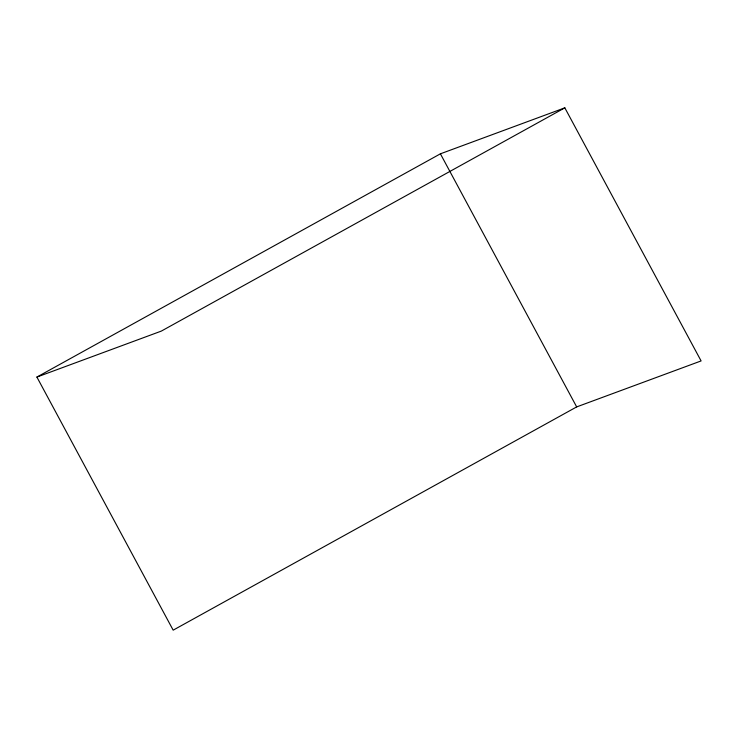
<?xml version="1.0" encoding="UTF-8"?>
<svg xmlns="http://www.w3.org/2000/svg" width="738" height="738" viewBox="0 0 738 738"><rect width="100%" height="100%" fill="white"/><g stroke="black" fill="none" stroke-linecap="round" stroke-linejoin="round"><path stroke-width="1.11" d="M36.9 377.072L440.401 153.818L564.828 107.84L701.1 360.928L576.673 406.906L173.172 630.16L36.9 377.072L161.327 331.094L564.828 107.84M440.401 153.818L576.673 406.906"/></g></svg>
